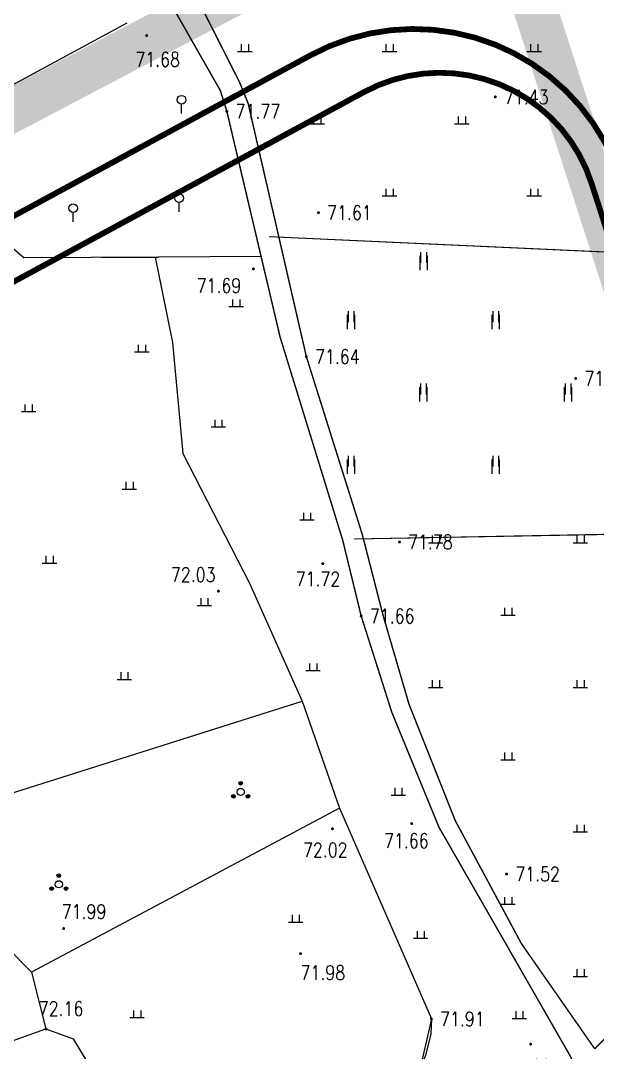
# Model space of a CAD drawing. Extents: x 10519 to 17598, y -625 to 2857.
# Drawn here: x 13804.3 to 13844.2, y 761.7 to 833 of the extents above; entities that cross this region are included whole.
import ezdxf
from ezdxf.enums import TextEntityAlignment as Align

# ---------------------------------------------------------------- set-up
doc = ezdxf.new("R2010")
doc.units = 0
doc.header["$MEASUREMENT"] = 0
for name, pattern in [('CENTER', [2, 1.25, -0.25, 0.25, -0.25]), ('CENTERX2', [4, 2.5, -0.5, 0.5, -0.5]), ('L94', [8, 5, -1.5, 0, -1.5]), ('X3', [5, 4, -1])]:
    doc.linetypes.add(name, pattern=pattern)
doc.layers.get('0').update_dxf_attribs({"linetype": 'CONTINUOUS'})
for name, color, linetype in [('00000衢化东路中线', 1, 'CENTER'), ('00000道路边线', 2, 'CONTINUOUS'), ('0000原地形', 252, 'CONTINUOUS'), ('ASSIST', 252, 'CONTINUOUS'), ('GCD', 224, 'CONTINUOUS'), ('JZD', 1, 'CONTINUOUS')]:
    doc.layers.add(name, color=color, linetype=linetype)
doc.styles.add('HZ', font='txt8.shx', dxfattribs={"width": 0.8, "bigfont": 'hz.shx'})
doc.styles.add('正等线体', font='txt8.shx', dxfattribs={"width": 0.8, "bigfont": 'hz.shx'})
doc.linetypes.add('10421', pattern='A,2,[150,AAA.SHX,S=1,R=0,X=0,Y=1],1e-11', length=2)
doc.linetypes.add('1161', pattern='A,0,[149,AAA.SHX,S=0.1,R=0,X=0,Y=0],-1.6', length=1.6)

# ---------------------------------------------------------------- blocks, each defined once
blk = doc.blocks.new('GC200')
at = {"linetype": 'Continuous', "const_width": 0.2, "flags": 128}
blk.add_lwpolyline([(-0.1, 0, 1), (0.1, 0, 1)], format="xyb", close=True, dxfattribs=at)
blk = doc.blocks.new('gc325')
blk.add_line((0, 0), (0, 1.3))
blk.add_circle((0, 1.9), 0.6)
blk = doc.blocks.new('gc119')
for p, q in [((-1, 0), (1, 0)), ((-0.5, 1), (-0.5, 0)), ((0.5, 1), (0.5, 0))]:
    blk.add_line(p, q)
blk = doc.blocks.new('gc121')
for p, q in [((-0.5, -1), (-0.5, 1)), ((0.5, -1), (0.5, 1))]:
    blk.add_line(p, q)
blk = doc.blocks.new('*U90')
at = {"linetype": 'Continuous'}
for points in [[(-0.15, 1.4), (-0.08, 0.96), (-0.08, 1.44)], [(-0.08, 1.44), (0, 0.95), (0, 1.45)], [(0, 0.95), (-0.08, 1.44), (-0.08, 0.96)], [(0, 1.45), (0.08, 0.96), (0.08, 1.44)], [(0.08, 0.96), (0, 1.45), (0, 0.95)], [(0.08, 1.44), (0.15, 1), (0.15, 1.4)], [(0.15, 1), (0.08, 1.44), (0.08, 0.96)], [(-0.25, 1.2), (-0.24, 1.12), (-0.24, 1.28)], [(-0.24, 1.28), (-0.2, 1.05), (-0.2, 1.35)], [(-0.2, 1.05), (-0.24, 1.28), (-0.24, 1.12)], [(-0.2, 1.35), (-0.15, 1), (-0.15, 1.4)], [(-0.15, 1), (-0.2, 1.35), (-0.2, 1.05)], [(-0.08, 0.96), (-0.15, 1.4), (-0.15, 1)], [(0.15, 1.4), (0.2, 1.05), (0.2, 1.35)], [(0.2, 1.05), (0.15, 1.4), (0.15, 1)], [(0.2, 1.35), (0.24, 1.12), (0.24, 1.28)], [(0.24, 1.12), (0.2, 1.35), (0.2, 1.05)], [(0.25, 1.2), (0.24, 1.28), (0.24, 1.12)]]:
    blk.add_solid(points, dxfattribs=at)
blk = doc.blocks.new('*U89')
at = {"linetype": 'Continuous'}
for points in [[(-0.76, -0.52), (-1.25, -0.6), (-0.75, -0.6)], [(-1.24, -0.52), (-1.25, -0.6), (-0.76, -0.52)], [(-1.25, -0.6), (-1.24, -0.68), (-0.75, -0.6)], [(-0.8, -0.45), (-1.24, -0.52), (-0.76, -0.52)], [(-1.2, -0.45), (-1.24, -0.52), (-0.8, -0.45)], [(-0.75, -0.6), (-1.24, -0.68), (-0.76, -0.68)], [(-1.24, -0.68), (-1.2, -0.75), (-0.76, -0.68)], [(-0.85, -0.4), (-1.2, -0.45), (-0.8, -0.45)], [(-1.15, -0.4), (-1.2, -0.45), (-0.85, -0.4)], [(-0.76, -0.68), (-1.2, -0.75), (-0.8, -0.75)], [(-1.2, -0.75), (-1.15, -0.8), (-0.8, -0.75)], [(-1.08, -0.36), (-1.15, -0.4), (-0.85, -0.4)], [(-0.8, -0.75), (-1.15, -0.8), (-0.85, -0.8)], [(-1.15, -0.8), (-1.08, -0.84), (-0.85, -0.8)], [(-1, -0.35), (-1.08, -0.36), (-0.92, -0.36)], [(-0.92, -0.36), (-1.08, -0.36), (-0.85, -0.4)], [(-0.85, -0.8), (-1.08, -0.84), (-0.92, -0.84)], [(-1.08, -0.84), (-1, -0.85), (-0.92, -0.84)], [(1.24, -0.52), (0.75, -0.6), (1.25, -0.6)], [(0.76, -0.52), (0.75, -0.6), (1.24, -0.52)], [(0.75, -0.6), (0.76, -0.68), (1.25, -0.6)], [(1.2, -0.45), (0.76, -0.52), (1.24, -0.52)], [(0.8, -0.45), (0.76, -0.52), (1.2, -0.45)], [(1.25, -0.6), (0.76, -0.68), (1.24, -0.68)], [(0.76, -0.68), (0.8, -0.75), (1.24, -0.68)], [(1.15, -0.4), (0.8, -0.45), (1.2, -0.45)], [(0.85, -0.4), (0.8, -0.45), (1.15, -0.4)], [(1.24, -0.68), (0.8, -0.75), (1.2, -0.75)], [(0.8, -0.75), (0.85, -0.8), (1.2, -0.75)], [(0.92, -0.36), (0.85, -0.4), (1.15, -0.4)], [(1.2, -0.75), (0.85, -0.8), (1.15, -0.8)], [(0.85, -0.8), (0.92, -0.84), (1.15, -0.8)], [(1, -0.35), (0.92, -0.36), (1.08, -0.36)], [(1.08, -0.36), (0.92, -0.36), (1.15, -0.4)], [(1.15, -0.8), (0.92, -0.84), (1.08, -0.84)], [(0.92, -0.84), (1, -0.85), (1.08, -0.84)]]:
    blk.add_solid(points, dxfattribs=at)
blk = doc.blocks.new('gc254')
for centre, radius in [((0, 1.2), 0.25), ((0, 0), 0.5), ((-1, -0.6), 0.25), ((1, -0.6), 0.25)]:
    blk.add_circle(centre, radius)
at = {"linetype": 'Continuous'}
for name in ['*U90', '*U89']:
    blk.add_blockref(name, (0, 0), dxfattribs=at)

msp = doc.modelspace()

# ---------------------------------------------------------------- linework, layer by layer
at = {"layer": '00000衢化东路中线', "color": 6, "linetype": 'CENTERX2', "ltscale": 6}
msp.add_line((13853.862, 855.738), (13708.732, 777.085), dxfattribs=at)
at = {"layer": '00000道路边线', "const_width": 0.4}
for points in [[(13527.004, 647.223), (13452.966, 598.224, 0.414214), (13447.89, 573.279), (13556.459, 409.229, 0.342677), (13577.377, 402.16), (13603.037, 411.075, 0.034015), (13641.802, 427.574), (13798.929, 504.439), (13908.413, 557.997, 0.372894), (13921.222, 588.125), (13845.802, 822.074, 0.46943), (13824.378, 830.66), (13712.853, 770.219), (13452.966, 598.224)], [(13601.396, 415.798, 0.034046), (13639.57, 432.048), (13797.903, 509.503), (13908.939, 563.821, 0.372894), (13919.186, 587.923), (13843.783, 821.817, 0.46943), (13828.073, 828.113), (13714.914, 766.787), (13451.838, 592.681), (13449.018, 578.823), (13560.838, 409.861), (13572.734, 405.84), (13601.396, 415.798)]]:
    msp.add_lwpolyline(points, format="xyb", dxfattribs=at)
at = {"layer": '0000原地形'}
for p, q in [((13819.326, 830.919), (13820.326, 830.919)), ((13819.576, 831.419), (13819.576, 830.919)), ((13820.076, 831.419), (13820.076, 830.919)), ((13829.326, 830.919), (13830.326, 830.919)), ((13829.576, 831.419), (13829.576, 830.919)), ((13830.076, 831.419), (13830.076, 830.919)), ((13839.326, 830.919), (13840.326, 830.919)), ((13839.576, 831.419), (13839.576, 830.919)), ((13840.076, 831.419), (13840.076, 830.919)), ((13815.455, 826.626), (13815.455, 827.276)), ((13824.326, 825.919), (13825.326, 825.919)), ((13824.576, 826.419), (13824.576, 825.919)), ((13825.076, 826.419), (13825.076, 825.919)), ((13834.326, 825.919), (13835.326, 825.919)), ((13834.576, 826.419), (13834.576, 825.919)), ((13835.076, 826.419), (13835.076, 825.919)), ((13829.326, 820.919), (13830.326, 820.919)), ((13829.576, 821.419), (13829.576, 820.919)), ((13830.076, 821.419), (13830.076, 820.919)), ((13839.326, 820.919), (13840.326, 820.919)), ((13839.576, 821.419), (13839.576, 820.919)), ((13840.076, 821.419), (13840.076, 820.919)), ((13831.995, 816.287), (13831.995, 817.037)), ((13832.395, 816.287), (13832.395, 817.037)), ((13826.98, 812.193), (13826.98, 812.943)), ((13827.38, 812.193), (13827.38, 812.943)), ((13836.98, 812.193), (13836.98, 812.943)), ((13837.38, 812.193), (13837.38, 812.943)), ((13831.98, 807.193), (13831.98, 807.943)), ((13832.38, 807.193), (13832.38, 807.943)), ((13841.98, 807.193), (13841.98, 807.943)), ((13842.38, 807.193), (13842.38, 807.943)), ((13826.98, 802.193), (13826.98, 802.943)), ((13827.38, 802.193), (13827.38, 802.943)), ((13836.98, 802.193), (13836.98, 802.943)), ((13837.38, 802.193), (13837.38, 802.943)), ((13832.771, 797.417), (13832.771, 796.917)), ((13833.271, 797.417), (13833.271, 796.917)), ((13842.771, 797.417), (13842.771, 796.917)), ((13843.271, 797.417), (13843.271, 796.917)), ((13832.521, 796.917), (13833.521, 796.917)), ((13842.521, 796.917), (13843.521, 796.917)), ((13837.771, 792.417), (13837.771, 791.917)), ((13838.271, 792.417), (13838.271, 791.917)), ((13837.521, 791.917), (13838.521, 791.917)), ((13832.771, 787.417), (13832.771, 786.917)), ((13833.271, 787.417), (13833.271, 786.917)), ((13842.771, 787.417), (13842.771, 786.917)), ((13843.271, 787.417), (13843.271, 786.917)), ((13832.521, 786.917), (13833.521, 786.917)), ((13842.521, 786.917), (13843.521, 786.917)), ((13837.771, 782.417), (13837.771, 781.917)), ((13838.271, 782.417), (13838.271, 781.917)), ((13837.521, 781.917), (13838.521, 781.917)), ((13842.771, 777.417), (13842.771, 776.917)), ((13843.271, 777.417), (13843.271, 776.917)), ((13842.521, 776.917), (13843.521, 776.917)), ((13837.771, 772.417), (13837.771, 771.917)), ((13838.271, 772.417), (13838.271, 771.917)), ((13837.521, 771.917), (13838.521, 771.917)), ((13842.771, 767.417), (13842.771, 766.917)), ((13843.271, 767.417), (13843.271, 766.917)), ((13842.521, 766.917), (13843.521, 766.917))]:
    msp.add_line(p, q, dxfattribs=at)
at = {"layer": '0000原地形', "linetype": '1161'}
for p, q in [((13868.802, 815.919), (13821.506, 818.087)), ((13809.908, 816.662, 71.595), (13813.866, 816.688, 71.595)), ((13820.946, 816.735, 71.89), (13813.866, 816.688, 71.89)), ((13876.342, 798.056), (13827.402, 797.182))]:
    msp.add_line(p, q, dxfattribs=at)
at = {"layer": '0000原地形', "linetype": '10421'}
for p, q in [((13813.753, 816.019, 71.908), (13814.834, 810.769, 71.908)), ((13814.834, 810.769, 71.908), (13815.53, 803.108, 71.908)), ((13815.53, 803.108, 71.908), (13820.149, 794.139, 71.908)), ((13820.149, 794.139, 71.908), (13823.797, 785.96, 71.908)), ((13823.797, 785.96, 71.908), (13826.363, 778.571, 71.908)), ((13826.363, 778.571, 71.908), (13832.718, 763.979, 71.908)), ((13832.718, 763.979, 71.908), (13831.902, 760.397, 71.908))]:
    msp.add_line(p, q, dxfattribs=at)
at = {"layer": '0000原地形', "linetype": 'Continuous', "const_width": 0.1, "elevation": 71.748, "flags": 128}
msp.add_lwpolyline([(13844.008, 761.917), (13838.942, 769.191), (13834.368, 777.704), (13831.17, 785.762), (13829.383, 791.888), (13827.939, 797.512), (13824.077, 809.797), (13820.05, 827.325), (13819.461, 828.782), (13814.826, 837.943)], dxfattribs=at)
at = {"layer": '0000原地形', "linetype": 'X3', "const_width": 0.1, "flags": 128}
for points, elevation in [([(13813.032, 837.161), (13818.133, 828.206), (13818.58, 826.774), (13822.263, 811.15), (13826.591, 797.097), (13827.868, 791.849), (13829.984, 785.197), (13833.242, 777.247), (13842.326, 761.401), (13842.63, 760.774), (13842.746, 760.483), (13842.809, 760.089), (13842.798, 759.558), (13842.679, 758.949), (13842.343, 758.408), (13842.041, 758.015)], 71.668), ([(13844.008, 761.917), (13845.842, 763.762), (13848.113, 766.647), (13853.585, 772.349), (13869.05, 784.566), (13874.471, 788.961), (13875.794, 789.682), (13879.123, 791.347)], 71.748)]:
    msp.add_lwpolyline(points, dxfattribs=dict(at, elevation=elevation))
at = {"layer": '0000原地形'}
msp.add_ellipse((13815.455, 827.576), major_axis=(-0.212, 0.212), ratio=1, start_param=3.926991, end_param=10.210176, dxfattribs=at)
at = {"layer": 'ASSIST', "color": 252}
msp.add_line((13805.086, 767.218, 71.757), (13806.075, 763.294, 72.164), dxfattribs=at)
at = {"layer": 'ASSIST', "color": 252, "const_width": 0.1, "flags": 128}
for points, elevation in [([(13844.008, 761.917), (13838.942, 769.191), (13834.368, 777.704), (13831.17, 785.762), (13829.383, 791.888), (13827.939, 797.512), (13824.077, 809.797), (13820.05, 827.325), (13819.461, 828.782), (13814.826, 837.943)], 71.748), ([(13813.032, 837.161), (13818.133, 828.206), (13818.58, 826.774), (13822.263, 811.15), (13826.591, 797.097), (13827.868, 791.849), (13829.984, 785.197), (13833.242, 777.247), (13842.326, 761.401), (13842.63, 760.774), (13842.746, 760.483), (13842.809, 760.089), (13842.798, 759.558), (13842.679, 758.949), (13842.343, 758.408), (13842.041, 758.015)], 71.668), ([(13844.008, 761.917), (13845.842, 763.762), (13848.113, 766.647), (13853.585, 772.349), (13869.05, 784.566), (13874.471, 788.961), (13875.794, 789.682), (13879.123, 791.347)], 71.748)]:
    msp.add_lwpolyline(points, dxfattribs=dict(at, elevation=elevation))
at = {"layer": 'ASSIST', "color": 252, "flags": 128}
for points, elevation in [([(13820.946, 816.735), (13813.866, 816.688), (13804.556, 816.626), (13799.401, 820.974), (13790.829, 822.506), (13790.34, 824.217), (13797.222, 826.893), (13796.149, 829.412), (13796.843, 830.174)], 71.89), ([(13809.908, 816.662), (13813.866, 816.688)], 71.595), ([(13813.616, 816.686), (13814.834, 810.769), (13815.53, 803.108), (13820.149, 794.139), (13823.797, 785.96), (13826.363, 778.571), (13832.718, 763.979), (13832.682, 762.953), (13832.318, 761.461), (13831.902, 760.397), (13825.967, 748.705), (13823.296, 744.705), (13823.296, 744.705), (13827.36, 740.7)], 71.908), ([(13820.946, 816.735), (13813.866, 816.688)], 71.89), ([(13813.753, 816.019), (13814.834, 810.769), (13815.53, 803.108), (13820.149, 794.139), (13823.797, 785.96), (13826.363, 778.571), (13832.718, 763.979), (13831.902, 760.397), (13825.967, 748.705), (13823.296, 744.705), (13823.296, 744.705), (13827.36, 740.7)], 71.908), ([(13798.441, 777.937), (13823.797, 785.96), (13823.797, 785.96)], 71.908), ([(13826.363, 778.571), (13805.086, 767.218), (13801.719, 770.61), (13798.441, 777.937)], 71.908), ([(13783.32, 755.107), (13806.075, 763.294), (13807.946, 762.608), (13810.873, 757.738)], 72.094)]:
    msp.add_lwpolyline(points, dxfattribs=dict(at, elevation=elevation))
for points in [[(13868.802, 815.919), (13821.506, 818.087)], [(13876.342, 798.056), (13827.402, 797.182)]]:
    msp.add_lwpolyline(points, dxfattribs=at)
at = {"layer": 'JZD', "linetype": 'L94', "ltscale": 2, "flags": 128}
msp.add_lwpolyline([(13268.341, 851.356, 3, 3, 0), (13248.536, 838.266, 3, 3, 0), (13558.915, 369.28, 3, 3, 0), (13611.241, 387.46, 3, 3, 0.033868), (13652.957, 405.2, 3, 3, 0), (13913.061, 532.44, 3, 3, 0), (13894.603, 572.841, 3, 3, 0), (13860.135, 593.138, 3, 3, 0), (13886.499, 637.909, 3, 3, 0.035272), (13890.893, 646.74, 3, 3, 0), (13896.13, 659.439, 3, 3, 0), (13836.595, 844.116, 3, 3, 0), (13693.229, 768.684, 3, 3, 0), (13683.084, 774.501, 3, 3, 0), (13430.036, 607.032, 3, 3, 0), (13268.341, 851.356, 0, 0, 0)], format="xyseb", dxfattribs=at)

# ---------------------------------------------------------------- block references
at = {"layer": 'ASSIST', "color": 252}
ref = msp.add_blockref('GC200', (13813.035, 832.013, 71.684), dxfattribs=dict(at, xscale=0.5, yscale=0.5, zscale=0.5))
ref.add_attrib('height', '71.68', dxfattribs={"layer": 'GCD', "linetype": 'Continuous', "height": 1, "style": 'HZ', "width": 0.8}).set_placement((13812.252, 830.362, 71.684), align=Align.MIDDLE_LEFT)
at = {"layer": 'ASSIST', "color": 252, "xscale": 0.5, "yscale": 0.5}
for name, p in [('gc119', (13819.826, 830.919)), ('gc119', (13829.826, 830.919)), ('gc119', (13839.826, 830.919)), ('gc325', (13815.455, 826.626)), ('gc119', (13824.826, 825.919)), ('gc119', (13834.826, 825.919)), ('gc325', (13815.276, 819.824)), ('gc119', (13829.826, 820.919)), ('gc119', (13839.826, 820.919)), ('gc325', (13807.955, 819.126)), ('gc121', (13832.195, 816.287)), ('gc119', (13819.223, 813.26)), ('gc121', (13827.18, 812.193)), ('gc121', (13837.18, 812.193)), ('gc119', (13812.706, 810.129)), ('gc121', (13832.18, 807.193)), ('gc121', (13842.18, 807.193)), ('gc119', (13804.876, 805.996)), ('gc119', (13817.989, 804.935)), ('gc121', (13827.18, 802.193)), ('gc121', (13837.18, 802.193)), ('gc119', (13811.843, 800.638)), ('gc119', (13824.12, 798.502)), ('gc119', (13833.021, 796.917)), ('gc119', (13843.021, 796.917)), ('gc119', (13806.317, 795.519)), ('gc119', (13817.022, 792.586)), ('gc119', (13838.021, 791.917)), ('gc119', (13824.542, 788.076)), ('gc119', (13811.496, 787.467)), ('gc119', (13833.021, 786.917)), ('gc119', (13843.021, 786.917)), ('gc119', (13838.021, 781.917)), ('gc254', (13819.536, 779.683)), ('gc119', (13830.433, 779.46)), ('gc119', (13843.021, 776.917)), ('gc254', (13806.964, 773.297)), ('gc119', (13838.021, 771.917)), ('gc119', (13823.341, 770.681)), ('gc119', (13831.978, 769.558)), ('gc119', (13843.021, 766.917)), ('gc119', (13812.375, 764.076)), ('gc119', (13838.8, 764.018))]:
    msp.add_blockref(name, p, dxfattribs=at)
at = {"layer": 'ASSIST', "color": 252}
ref = msp.add_blockref('GC200', (13837.136, 827.77, 71.43), dxfattribs=dict(at, xscale=0.5, yscale=0.5, zscale=0.5))
ref.add_attrib('height', '71.43', dxfattribs={"layer": 'GCD', "height": 1, "style": '正等线体', "width": 0.8}).set_placement((13837.736, 827.77, 71.43), align=Align.MIDDLE_LEFT)
ref = msp.add_blockref('GC200', (13818.58, 826.774, 71.769), dxfattribs=dict(at, xscale=0.5, yscale=0.5, zscale=0.5))
ref.add_attrib('height', '71.77', dxfattribs={"layer": 'GCD', "linetype": 'Continuous', "height": 1, "style": 'HZ', "width": 0.8}).set_placement((13819.18, 826.774, 71.769), align=Align.MIDDLE_LEFT)
ref = msp.add_blockref('GC200', (13824.914, 819.758, 71.606), dxfattribs=dict(at, xscale=0.5, yscale=0.5, zscale=0.5))
ref.add_attrib('height', '71.61', dxfattribs={"layer": 'GCD', "linetype": 'Continuous', "height": 1, "style": 'HZ', "width": 0.8}).set_placement((13825.514, 819.758, 71.606), align=Align.MIDDLE_LEFT)
ref = msp.add_blockref('GC200', (13824.914, 819.758, 71.606), dxfattribs=dict(at, xscale=0.5, yscale=0.5, zscale=0.5))
ref.add_attrib('height', '71.61', dxfattribs={"layer": 'GCD', "linetype": 'Continuous', "height": 1, "style": 'HZ', "width": 0.8}).set_placement((13825.514, 819.758, 71.606), align=Align.MIDDLE_LEFT)
ref = msp.add_blockref('GC200', (13820.417, 815.872, 71.685), dxfattribs=dict(at, xscale=0.5, yscale=0.5, zscale=0.5))
ref.add_attrib('height', '71.69', dxfattribs={"layer": 'GCD', "linetype": 'Continuous', "height": 1, "style": 'HZ', "width": 0.8}).set_placement((13816.489, 814.709, 71.685), align=Align.MIDDLE_LEFT)
ref = msp.add_blockref('GC200', (13824.077, 809.797, 71.638), dxfattribs=dict(at, xscale=0.5, yscale=0.5, zscale=0.5))
ref.add_attrib('height', '71.64', dxfattribs={"layer": 'GCD', "linetype": 'Continuous', "height": 1, "style": 'HZ', "width": 0.8}).set_placement((13824.677, 809.797, 71.638), align=Align.MIDDLE_LEFT)
ref = msp.add_blockref('GC200', (13842.693, 808.292, 71.45), dxfattribs=dict(at, xscale=0.5, yscale=0.5, zscale=0.5))
ref.add_attrib('height', '71.45', dxfattribs={"layer": 'GCD', "height": 1, "style": '正等线体', "width": 0.8}).set_placement((13843.293, 808.292, 71.45), align=Align.MIDDLE_LEFT)
ref = msp.add_blockref('GC200', (13830.51, 796.979, 71.776), dxfattribs=dict(at, xscale=0.5, yscale=0.5, zscale=0.5))
ref.add_attrib('height', '71.78', dxfattribs={"layer": 'GCD', "linetype": 'Continuous', "height": 1, "style": 'HZ', "width": 0.8}).set_placement((13831.11, 796.979, 71.776), align=Align.MIDDLE_LEFT)
ref = msp.add_blockref('GC200', (13817.998, 793.578, 72.03), dxfattribs=dict(at, xscale=0.5, yscale=0.5, zscale=0.5))
ref.add_attrib('height', '72.03', dxfattribs={"layer": 'GCD', "linetype": 'Continuous', "height": 1, "style": 'HZ', "width": 0.8}).set_placement((13814.712, 794.715, 72.03), align=Align.MIDDLE_LEFT)
ref = msp.add_blockref('GC200', (13825.212, 795.483, 71.722), dxfattribs=dict(at, xscale=0.5, yscale=0.5, zscale=0.5))
ref.add_attrib('height', '71.72', dxfattribs={"layer": 'GCD', "linetype": 'Continuous', "height": 1, "style": 'HZ', "width": 0.8}).set_placement((13823.337, 794.421, 71.722), align=Align.MIDDLE_LEFT)
ref = msp.add_blockref('GC200', (13827.868, 791.849, 71.66), dxfattribs=dict(at, xscale=0.5, yscale=0.5, zscale=0.5))
ref.add_attrib('height', '71.66', dxfattribs={"layer": 'GCD', "linetype": 'Continuous', "height": 1, "style": 'HZ', "width": 0.8}).set_placement((13828.468, 791.849, 71.66), align=Align.MIDDLE_LEFT)
ref = msp.add_blockref('GC200', (13831.36, 777.498, 71.662), dxfattribs=dict(at, xscale=0.5, yscale=0.5, zscale=0.5))
ref.add_attrib('height', '71.66', dxfattribs={"layer": 'GCD', "linetype": 'Continuous', "height": 1, "style": 'HZ', "width": 0.8}).set_placement((13829.448, 776.304, 71.662), align=Align.MIDDLE_LEFT)
ref = msp.add_blockref('GC200', (13825.883, 777.134, 72.015), dxfattribs=dict(at, xscale=0.5, yscale=0.5, zscale=0.5))
ref.add_attrib('height', '72.02', dxfattribs={"layer": 'GCD', "linetype": 'Continuous', "height": 1, "style": 'HZ', "width": 0.8}).set_placement((13823.841, 775.676, 72.015), align=Align.MIDDLE_LEFT)
ref = msp.add_blockref('GC200', (13837.918, 774.012, 71.519), dxfattribs=dict(at, xscale=0.5, yscale=0.5, zscale=0.5))
ref.add_attrib('height', '71.52', dxfattribs={"layer": 'GCD', "linetype": 'Continuous', "height": 1, "style": 'HZ', "width": 0.8}).set_placement((13838.518, 774.012, 71.519), align=Align.MIDDLE_LEFT)
ref = msp.add_blockref('GC200', (13807.301, 770.232, 71.993), dxfattribs=dict(at, xscale=0.5, yscale=0.5, zscale=0.5))
ref.add_attrib('height', '71.99', dxfattribs={"layer": 'GCD', "linetype": 'Continuous', "height": 1, "style": 'HZ', "width": 0.8}).set_placement((13807.164, 771.405, 71.993), align=Align.MIDDLE_LEFT)
ref = msp.add_blockref('GC200', (13823.675, 768.495, 71.982), dxfattribs=dict(at, xscale=0.5, yscale=0.5, zscale=0.5))
ref.add_attrib('height', '71.98', dxfattribs={"layer": 'GCD', "linetype": 'Continuous', "height": 1, "style": 'HZ', "width": 0.8}).set_placement((13823.673, 767.179, 71.982), align=Align.MIDDLE_LEFT)
ref = msp.add_blockref('GC200', (13806.075, 763.294, 72.164), dxfattribs=dict(at, xscale=0.5, yscale=0.5, zscale=0.5))
ref.add_attrib('height', '72.16', dxfattribs={"layer": 'GCD', "linetype": 'Continuous', "height": 1, "style": 'HZ', "width": 0.8}).set_placement((13805.576, 764.696, 72.164), align=Align.MIDDLE_LEFT)
ref = msp.add_blockref('GC200', (13832.718, 763.979, 71.907), dxfattribs=dict(at, xscale=0.5, yscale=0.5, zscale=0.5))
ref.add_attrib('height', '71.91', dxfattribs={"layer": 'GCD', "linetype": 'Continuous', "height": 1, "style": 'HZ', "width": 0.8}).set_placement((13833.318, 763.979, 71.907), align=Align.MIDDLE_LEFT)
ref = msp.add_blockref('GC200', (13839.581, 762.241, 71.602), dxfattribs=dict(at, xscale=0.5, yscale=0.5, zscale=0.5))
ref.add_attrib('height', '71.60', dxfattribs={"layer": 'GCD', "linetype": 'Continuous', "height": 1, "style": 'HZ', "width": 0.8}).set_placement((13837.895, 760.668, 71.602), align=Align.MIDDLE_LEFT)
at = {"layer": 'GCD'}
ref = msp.add_blockref('GC200', (13837.136, 827.77, 71.43), dxfattribs=dict(at, xscale=0.5, yscale=0.5, zscale=0.5))
ref.add_attrib('height', '71.43', dxfattribs={"height": 1, "style": '正等线体', "width": 0.8}).set_placement((13837.736, 827.77, 71.43), align=Align.MIDDLE_LEFT)
ref = msp.add_blockref('GC200', (13842.693, 808.292, 71.45), dxfattribs=dict(at, xscale=0.5, yscale=0.5, zscale=0.5))
ref.add_attrib('height', '71.45', dxfattribs={"height": 1, "style": '正等线体', "width": 0.8}).set_placement((13843.293, 808.292, 71.45), align=Align.MIDDLE_LEFT)

doc.saveas('drawing.dxf')
